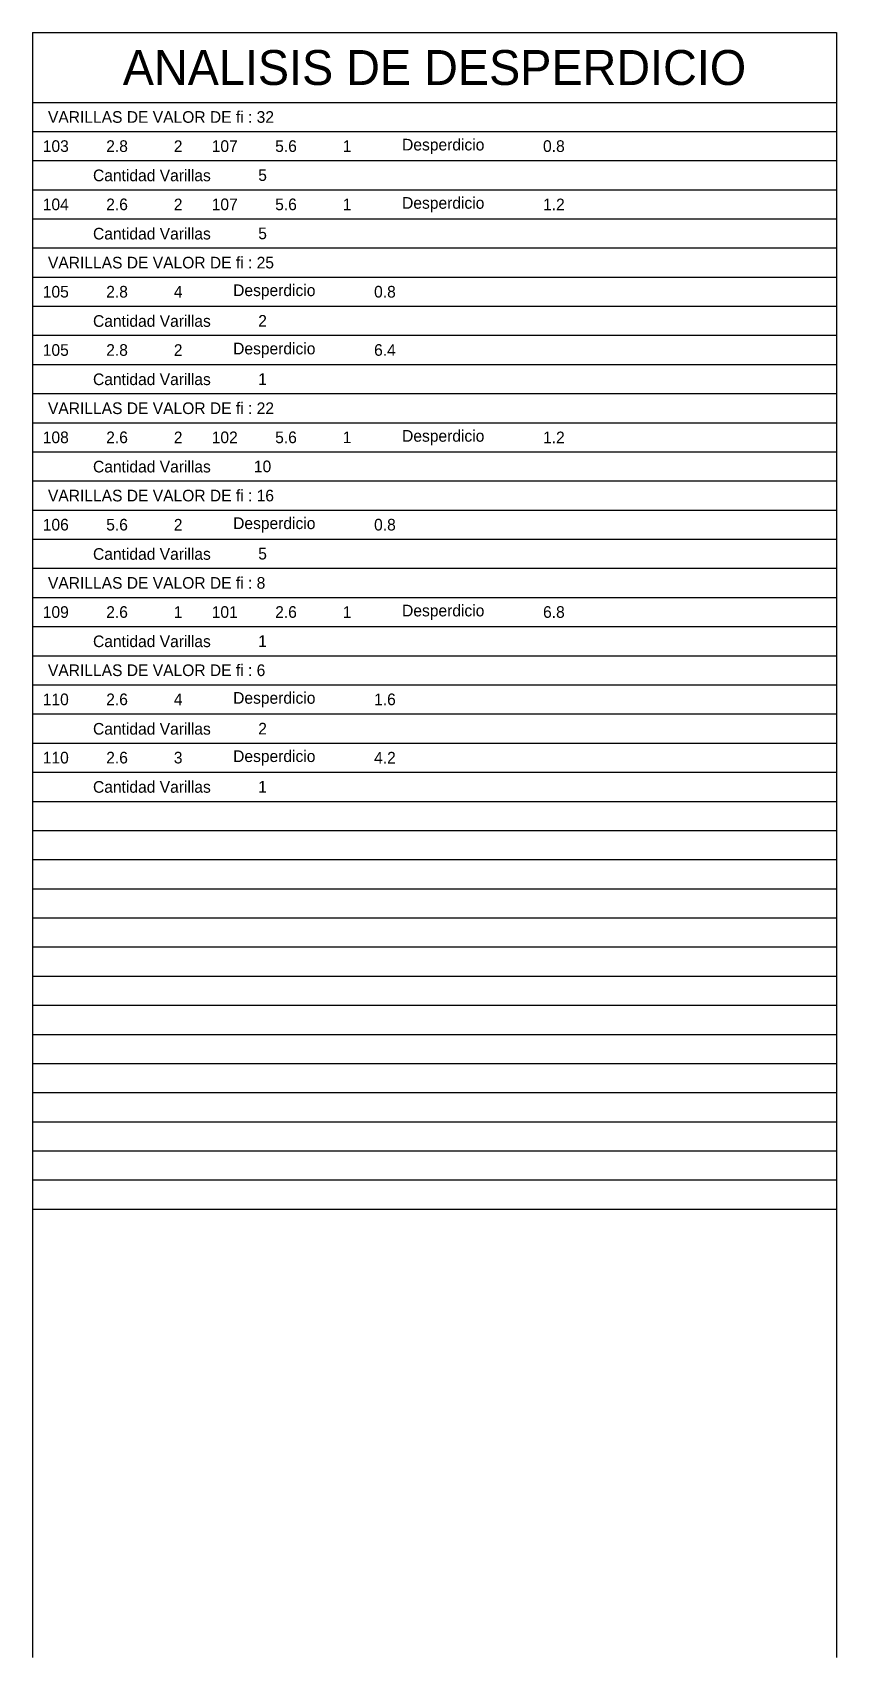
# Model space of a CAD drawing. Header units: millimetres. Extents: x 31 to 2223, y 233 to 1701.
# Drawn here: x 1709 to 2223, y 661 to 1701 of the extents above.
import ezdxf
from ezdxf.enums import TextEntityAlignment as Align

# ---------------------------------------------------------------- set-up
doc = ezdxf.new("R2010")
doc.units = ezdxf.units.MM

msp = doc.modelspace()

# ---------------------------------------------------------------- linework, layer by layer
for p, q in [((1708.6, 1701), (2223, 1701)), ((1708.6, 1701), (1708.6, 661)), ((2223, 1701), (2223, 661)), ((1708.6, 1656.3), (2223, 1656.3)), ((1708.6, 1637.6), (2223, 1637.6)), ((1708.6, 1619), (2223, 1619)), ((1708.6, 1600.4), (2223, 1600.4)), ((1708.6, 1581.7), (2223, 1581.7)), ((1708.6, 1563.1), (2223, 1563.1)), ((1708.6, 1544.4), (2223, 1544.4)), ((1708.6, 1525.8), (2223, 1525.8)), ((1708.6, 1507.2), (2223, 1507.2)), ((1708.6, 1488.5), (2223, 1488.5)), ((1708.6, 1469.9), (2223, 1469.9)), ((1708.6, 1451.2), (2223, 1451.2)), ((1708.6, 1432.6), (2223, 1432.6)), ((1708.6, 1414), (2223, 1414)), ((1708.6, 1395.3), (2223, 1395.3)), ((1708.6, 1376.7), (2223, 1376.7)), ((1708.6, 1358.1), (2223, 1358.1)), ((1708.6, 1339.4), (2223, 1339.4)), ((1708.6, 1320.8), (2223, 1320.8)), ((1708.6, 1302.1), (2223, 1302.1)), ((1708.6, 1283.5), (2223, 1283.5)), ((1708.6, 1264.9), (2223, 1264.9)), ((1708.6, 1246.2), (2223, 1246.2)), ((1708.6, 1227.6), (2223, 1227.6)), ((1708.6, 1208.9), (2223, 1208.9)), ((1708.6, 1190.3), (2223, 1190.3)), ((1708.6, 1171.7), (2223, 1171.7)), ((1708.6, 1153), (2223, 1153)), ((1708.6, 1134.4), (2223, 1134.4)), ((1708.6, 1115.8), (2223, 1115.8)), ((1708.6, 1097.1), (2223, 1097.1)), ((1708.6, 1078.5), (2223, 1078.5)), ((1708.6, 1059.8), (2223, 1059.8)), ((1708.6, 1041.2), (2223, 1041.2)), ((1708.6, 1022.6), (2223, 1022.6)), ((1708.6, 1003.9), (2223, 1003.9)), ((1708.6, 985.3), (2223, 985.3)), ((1708.6, 966.6), (2223, 966.6)), ((1708.6, 948), (2223, 948))]:
    msp.add_line(p, q)

# ---------------------------------------------------------------- texts
for s, height, p in [('ANALISIS DE DESPERDICIO', 22.366, (1965.8, 1678.6)), ('Desperdicio', 7.455, (1971.4, 1628.3)), ('103', 7.46, (1723.5, 1628.3)), ('2.8', 7.46, (1762.7, 1628.3)), ('2', 7.46, (1801.8, 1628.3)), ('107', 7.46, (1831.6, 1628.3)), ('5.6', 7.46, (1870.8, 1628.3)), ('1', 7.46, (1909.9, 1628.3)), ('0.8', 7.46, (2042.2, 1628.3)), ('Cantidad Varillas', 7.455, (1785, 1609.7)), ('5', 7.46, (1855.8, 1609.7)), ('104', 7.46, (1723.5, 1591)), ('2.6', 7.46, (1762.7, 1591)), ('2', 7.46, (1801.8, 1591)), ('107', 7.46, (1831.6, 1591)), ('5.6', 7.46, (1870.8, 1591)), ('1', 7.46, (1909.9, 1591)), ('Desperdicio', 7.455, (1971.4, 1591)), ('1.2', 7.46, (2042.2, 1591)), ('Cantidad Varillas', 7.455, (1785, 1572.4)), ('5', 7.46, (1855.8, 1572.4)), ('Desperdicio', 7.455, (1863.3, 1535.1)), ('105', 7.46, (1723.5, 1535.1)), ('2.8', 7.46, (1762.7, 1535.1)), ('4', 7.46, (1801.8, 1535.1)), ('0.8', 7.46, (1934.1, 1535.1)), ('Cantidad Varillas', 7.455, (1785, 1516.5)), ('2', 7.46, (1855.8, 1516.5)), ('105', 7.46, (1723.5, 1497.8)), ('2.8', 7.46, (1762.7, 1497.8)), ('2', 7.46, (1801.8, 1497.8)), ('Desperdicio', 7.455, (1863.3, 1497.8)), ('6.4', 7.46, (1934.1, 1497.8)), ('Cantidad Varillas', 7.455, (1785, 1479.2)), ('1', 7.46, (1855.8, 1479.2)), ('108', 7.46, (1723.5, 1441.9)), ('2.6', 7.46, (1762.7, 1441.9)), ('2', 7.46, (1801.8, 1441.9)), ('102', 7.46, (1831.6, 1441.9)), ('5.6', 7.46, (1870.8, 1441.9)), ('1', 7.46, (1909.9, 1441.9)), ('Desperdicio', 7.455, (1971.4, 1441.9)), ('1.2', 7.46, (2042.2, 1441.9)), ('Cantidad Varillas', 7.455, (1785, 1423.3)), ('10', 7.46, (1855.8, 1423.3)), ('106', 7.46, (1723.5, 1386)), ('5.6', 7.46, (1762.7, 1386)), ('2', 7.46, (1801.8, 1386)), ('Desperdicio', 7.455, (1863.3, 1386)), ('0.8', 7.46, (1934.1, 1386)), ('Cantidad Varillas', 7.455, (1785, 1367.4)), ('5', 7.46, (1855.8, 1367.4)), ('109', 7.46, (1723.5, 1330.1)), ('2.6', 7.46, (1762.7, 1330.1)), ('1', 7.46, (1801.8, 1330.1)), ('101', 7.46, (1831.6, 1330.1)), ('2.6', 7.46, (1870.8, 1330.1)), ('1', 7.46, (1909.9, 1330.1)), ('Desperdicio', 7.455, (1971.4, 1330.1)), ('6.8', 7.46, (2042.2, 1330.1)), ('Cantidad Varillas', 7.455, (1785, 1311.5)), ('1', 7.46, (1855.8, 1311.5)), ('110', 7.46, (1723.5, 1274.2)), ('2.6', 7.46, (1762.7, 1274.2)), ('4', 7.46, (1801.8, 1274.2)), ('Desperdicio', 7.455, (1863.3, 1274.2)), ('1.6', 7.46, (1934.1, 1274.2)), ('Cantidad Varillas', 7.455, (1785, 1255.5)), ('2', 7.46, (1855.8, 1255.5)), ('110', 7.46, (1723.5, 1236.9)), ('2.6', 7.46, (1762.7, 1236.9)), ('3', 7.46, (1801.8, 1236.9)), ('Desperdicio', 7.455, (1863.3, 1236.9)), ('4.2', 7.46, (1934.1, 1236.9)), ('Cantidad Varillas', 7.455, (1785, 1218.3)), ('1', 7.46, (1855.8, 1218.3))]:
    msp.add_text(s, height=height).set_placement(p, align=Align.MIDDLE)
for s, p in [('VARILLAS DE VALOR DE fi : 32', (1718.5, 1643.2)), ('VARILLAS DE VALOR DE fi : 25', (1718.5, 1550)), ('VARILLAS DE VALOR DE fi : 22', (1718.5, 1456.8)), ('VARILLAS DE VALOR DE fi : 16', (1718.5, 1400.9)), ('VARILLAS DE VALOR DE fi : 8', (1718.5, 1345)), ('VARILLAS DE VALOR DE fi : 6', (1718.5, 1289.1))]:
    msp.add_text(s, height=7.455).set_placement(p)

doc.saveas('drawing.dxf')
